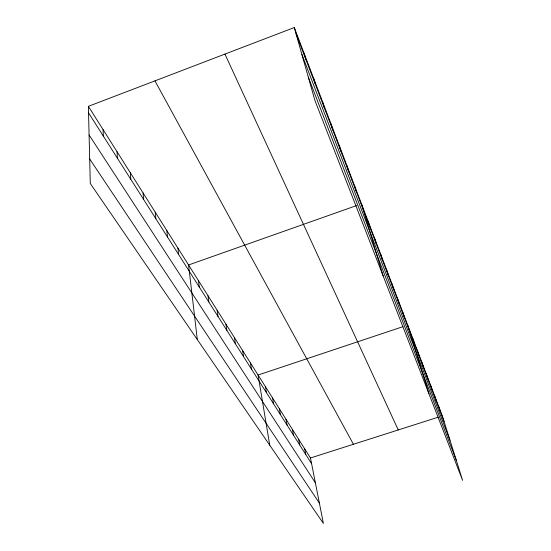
<?xml version="1.0" encoding="UTF-8"?>
<svg xmlns="http://www.w3.org/2000/svg" width="551" height="551" viewBox="0 0 551 551"><rect width="100%" height="100%" fill="white"/><g stroke="black" fill="none" stroke-linecap="round" stroke-linejoin="round"><path stroke-width="0.83" d="M88.38 106.336L310.475 457.984L323.396 523.45L90.295 183.497L88.38 106.336L294.289 27.55L442.308 415.888L462.62 480.396L314.835 100.199L294.289 27.55M356.621 205.557L188.573 264.976L197.306 339.561M402.898 326.681L258.082 375.031L269.749 445.208M310.475 457.984L438.21 417.197M89.689 158.977L319.38 503.097M89.09 134.981L315.372 482.779M88.546 112.845L311.597 463.673M154.955 80.866L353.425 444.271M224.946 54.081L398.249 429.959M308.291 77.064L456.297 460.326M301.907 54.473L449.995 440.304M296.018 33.659L444.072 421.487M438.465 405.805L440.235 411.439M434.491 395.391L436.275 401.073M430.393 384.639L432.184 390.363M426.157 373.523L427.962 379.288M421.777 362.035L423.588 367.834M417.245 350.14L419.063 355.98M412.554 337.832L414.38 343.714M407.692 325.083L428.947 393.772M402.657 311.866L404.496 317.817M397.429 298.153L399.275 304.145M392.009 283.923L393.855 289.95M386.375 269.15L388.228 275.204M380.521 253.784L382.373 259.872M374.425 237.805L376.285 243.914M368.089 221.171L369.941 227.308M361.484 203.836L383.159 275.975M354.383 185.205L356.221 191.376M346.958 165.734L348.797 171.919M339.189 145.361L341.021 151.553M331.061 124.023L332.873 130.215M322.535 101.653L324.332 107.844M313.581 78.18L315.365 84.351M304.18 53.509L305.936 59.653M304.641 448.748L305.757 454.485M298.621 439.223L299.723 445.001M292.409 429.387L293.504 435.214M285.997 419.228L287.071 425.103M279.371 408.732L280.431 414.655M272.511 397.884L273.558 403.849M265.424 386.657L266.45 392.663M250.485 362.999L251.463 369.094M242.605 350.526L243.563 356.662M234.43 337.584L235.367 343.769M225.951 324.16L226.854 330.386M217.149 310.22L218.017 316.488M207.996 295.729L208.829 302.031M198.477 280.659L199.269 287.002M177.932 248.129L178.627 254.534M166.829 230.545L167.47 236.978M155.224 212.169L155.802 218.63M143.081 192.946L143.591 199.434M130.373 172.821L130.807 179.323M117.053 151.732L117.404 158.24M103.071 129.595L103.333 136.104"/></g></svg>
